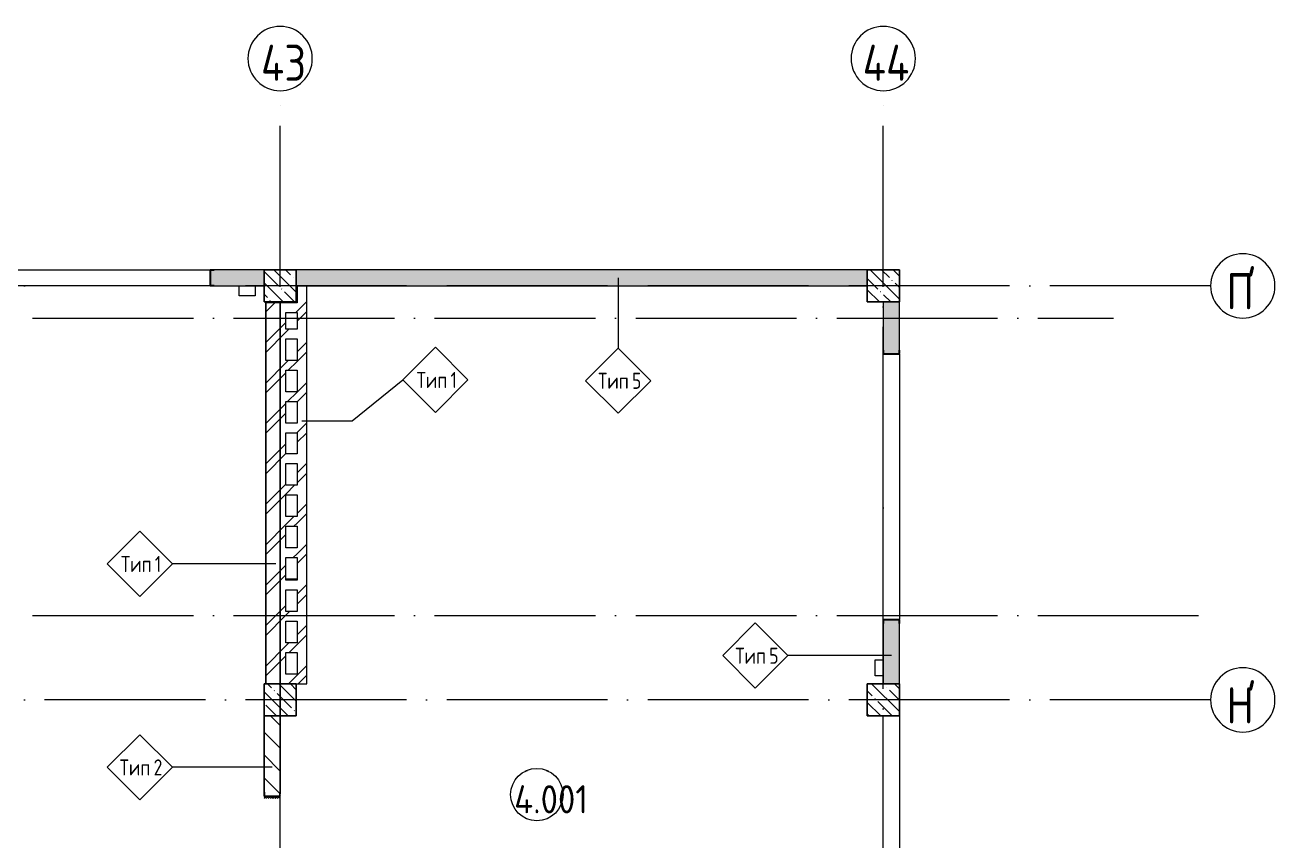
# Model space of a CAD drawing. Header units: millimetres. Extents: x -68946 to 288321, y -402657 to 324925.
# Drawn here: x 115460 to 131003, y -346236 to -336098 of the extents above; entities that cross this region are included whole.
import ezdxf

# ---------------------------------------------------------------- set-up
doc = ezdxf.new("R2010")
doc.units = ezdxf.units.MM
doc.linetypes.add('ADSK_Линия сетки', pattern=[2500, 2000, -250, 0, -250])
for name, color, linetype, lineweight in [('A-AREA-____-IDEN', 250, 'Continuous', 9), ('A-DOOR-____-OTLN', 250, 'Continuous', 5), ('A-FLOR-____-OTLN', 192, 'Continuous', 9), ('A-WALL-____-IDEN', 250, 'Continuous', 9), ('A-WALL-____-MCUT', 250, 'Continuous', 13), ('A-WALL-____-PATT', 250, 'Continuous', 13), ('I-WALL-____-OTLN', 250, 'Continuous', 9), ('S-COLS-____-MCUT', 250, 'Continuous', 25), ('S-COLS-____-OTLN', 250, 'Continuous', 9), ('S-GRID-____-IDEN', 250, 'Continuous', 9), ('S-GRID-____-OTLN', 250, 'Continuous', 9)]:
    doc.layers.add(name, color=color, linetype=linetype, lineweight=lineweight)
doc.styles.add('GOST Common', font='', dxfattribs={"width": 0.9, "height": 350})
doc.styles.add('ISOCPEUR', font='isocpeur.ttf', dxfattribs={"width": 0.8, "height": 100})
doc.styles.add('ISOCPEUR_1', font='isocpeur.ttf', dxfattribs={"width": 0.9, "height": 250})
doc.styles.get('GOST Common').set_extended_font_data('GOST Common')
pattern_1 = [(45, (-26617.47, -398117.93), (-251.4472, 251.4472), []), (45, (-26617.47, -397736.93), (-251.4472, 251.4472), [])]
pattern_2 = [(50, (-26617.47, -398117.93), (364.36793, -31.8783), [38.1, -419.1]), (355, (-26617.47, -398117.93), (-70.48585, 382.1133), [30.48, -335.28]), (100.451, (-26587.1, -398120.6), (293.885, 350.2334), [32.38, -356.18]), (46.184, (-26617.47, -398016.33), (542.1585, -84.0858), [57.15, -628.65]), (96.636, (-26572.3, -398023.34), (474.8049, 494.8554), [48.57, -534.27]), (351.184, (-26617.47, -398016.33), (474.8102, 494.85), [45.72, -502.92]), (21, (-26566.67, -398041.73), (303.22847, -204.53046), [38.1, -419.1]), (326, (-26566.67, -398041.73), (123.6039, 368.37604), [30.48, -335.28]), (71.451, (-26541.4, -398058.78), (426.8341, 163.8427), [32.38, -356.18]), (37.5, (-26617.47, -398117.93), (6.17665, 169.11015), [16.764, -314.452, 16.764, -323.596, -336.55]), (37.5, (-26617.47, -398117.93), (6.17665, 169.11015), [-671.576, 16.764, -319.786]), (7.5, (-26617.47, -398117.93), (133.63888, 200.3615), [16.764, -177.292, 16.764, -306.832, -128.27]), (7.5, (-26617.47, -398117.93), (133.63888, 200.3615), [-517.652, 16.764, -111.506]), (327.5, (-26730.75, -398117.93), (271.18182, -11.45836), [16.764, -110.236, 16.764, -379.476, -525.78]), (327.5, (-26730.75, -398117.93), (271.18182, -11.45836), [-523.24, 16.764, -509.016]), (317.5, (-26781.55, -398117.93), (296.2585, 50.85285), [16.764, -148.336, 16.764, -246.38, -373.38]), (317.5, (-26781.55, -398117.93), (296.2585, 50.85285), [-428.244, 16.764, -356.616])]
pattern_3 = [(135, (-26617.47, -398117.93), (-142.5612, -142.5612), []), (135, (-26474.9, -398117.93), (-142.5612, -142.5612), [252.016, -50.403, 3.353, -47.05])]

# ---------------------------------------------------------------- blocks, each defined once
blk = doc.blocks.new('Дверь_СКБ_2Ст_Фрамуга2 - Н_ВВ-3_2500x2600h_Учебные помещения_Фрамуга слева-42054644-Кладочный план внутренних ограждающих конструкций на отм_ _12_600_ Секция 3_')
at = {"layer": 'A-DOOR-____-OTLN'}
h = blk.add_hatch(dxfattribs=at)
h.set_pattern_fill('FP_5', color=256, style=0, pattern_type=2)
h.set_pattern_definition([(45, (-1071.384, 164.685), (-14.1421, 14.1421), []), (135, (-1071.384, 164.685), (-14.1421, -14.1421), [])])
h.paths.add_polyline_path([(-1237.5, -100), (-1212.5, -100), (-1212.5, 100), (-1237.5, 100)])
h = blk.add_hatch(dxfattribs=at)
h.set_pattern_fill('FP_4', color=256, style=0, pattern_type=2)
h.set_pattern_definition([(135, (1051.41, 164.685), (-14.1421, -14.1421), []), (225, (1051.41, 164.685), (14.1421, -14.1421), [])])
h.paths.add_polyline_path([(1237.5, -100), (1262.5, -100), (1262.5, 100), (1237.5, 100)])
blk = doc.blocks.new('BSC_Колонна _Прямоугольная - 400x400-35404542-Кладочный план внутренних ограждающих конструкций на отм_ _12_600_ Секция 3_')
at = {"layer": 'S-COLS-____-OTLN', "lineweight": 5}
h = blk.add_hatch(dxfattribs=at)
h.set_pattern_fill('FP_26', color=256, style=0, pattern_type=2)
h.set_pattern_definition([(135, (-145249.98, -53625), (-142.56192, -142.56192), []), (135, (-145107.42, -53625), (-142.56192, -142.56192), [252.016, -50.403, 3.353, -47.05])])
h.paths.add_polyline_path([(-200, -200), (200, -200), (200, 200), (-200, 200), (-200, -193)])
at = {"layer": 'S-COLS-____-MCUT'}
for p, q in [((200, 200), (-200, 200)), ((-200, 200), (-200, -200)), ((200, -200), (200, 200)), ((-200, -200), (200, -200))]:
    blk.add_line(p, q, dxfattribs=at)
blk = doc.blocks.new('ADSK_КолоннаНесущая_Швеллер_Гнутый_ГОСТ 8278-83 - 200х50х4_таб_1 2-38569673-Кладочный план внутренних ограждающих конструкций на отм_ _12_600_ Секция 3_')
at = {"layer": 'S-COLS-____-MCUT'}
for p, q in [((-10.1, 90), (-10.1, -90)), ((-6.1, -90), (-6.1, 90)), ((39.9, 100), (-0.1, 100)), ((-0.1, 96), (39.9, 96)), ((39.9, 96), (39.9, 100)), ((39.9, -96), (-0.1, -96)), ((-0.1, -100), (39.9, -100)), ((39.9, -100), (39.9, -96))]:
    blk.add_line(p, q, dxfattribs=at)
for centre, radius, start, end in [((-0.1, 90), 10, 90, 180), ((-0.1, 90), 6, 90, 180), ((-0.1, -90), 10, 180, 270), ((-0.1, -90), 6, 180, 270)]:
    blk.add_arc(centre, radius, start, end, dxfattribs=at)
blk = doc.blocks.new('ADSK_КолоннаНесущая_Швеллер_Гнутый_ГОСТ 8278-83 - 200х50х4_таб_1 2-39321751-Кладочный план внутренних ограждающих конструкций на отм_ _12_600_ Секция 3_')
at = {"layer": 'S-COLS-____-MCUT'}
for p, q in [((-6.1, -90), (-6.1, 90)), ((39.9, 100), (-0.1, 100)), ((-0.1, 96), (39.9, 96)), ((39.9, 96), (39.9, 100)), ((39.9, -96), (-0.1, -96)), ((19.9, -100), (39.9, -100)), ((39.9, -100), (39.9, -96))]:
    blk.add_line(p, q, dxfattribs=at)
for centre, radius, start, end in [((-0.1, 90), 10, 90, 180), ((-0.1, 90), 6, 90, 180), ((-0.1, -90), 10, 180, 267.12438), ((-0.1, -90), 6, 180, 270)]:
    blk.add_arc(centre, radius, start, end, dxfattribs=at)
blk = doc.blocks.new('Ось сетки - Круг_Ø8 мм-39983606-Кладочный план внутренних ограждающих конструкций на отм_ _12_600_ Секция 3_')
at = {"layer": 'S-GRID-____-IDEN'}
for start, end in [(360, 180), (180, 360)]:
    blk.add_arc((0, 0), 4, start, end, dxfattribs=at)
blk = doc.blocks.new('ADSK_Марка_Стена - Типоразмер_ADSK_Марка-30564887-Кладочный план внутренних ограждающих конструкций на отм_ _12_600_ Секция 3_')
at = {"layer": 'A-WALL-____-IDEN'}
for p, q in [((-0.16, 4.37), (-4.21, 0.31)), ((3.9, 0.31), (-0.16, 4.37)), ((-4.21, 0.31), (-0.16, -3.74)), ((-0.16, -3.74), (3.9, 0.31))]:
    blk.add_line(p, q, dxfattribs=at)
blk = doc.blocks.new('AAR_СКБ_Марка_Помещения_мал - Номер-28977439-АР1_Маркировочный план 3 этажа секция 2_3')
at = {"layer": 'A-AREA-____-IDEN'}
blk.add_circle((-0.03, 0), 3, dxfattribs=at)

msp = doc.modelspace()

# ---------------------------------------------------------------- hatches: boundary and pattern name
h = msp.add_hatch()
h.set_pattern_fill('FP_3', color=256, style=0, pattern_type=2)
h.set_pattern_definition(pattern_1)
h.paths.add_polyline_path([(118452.5104, -344172.8145), (118702.5104, -344172.8145), (118702.5104, -339672.9338), (118452.5104, -339672.9338), (118452.5104, -343626.1622)])
h = msp.add_hatch()
h.set_pattern_fill('FP_2', color=256, style=0, pattern_type=2)
h.set_pattern_definition([(135, (-26617.47, -398117.93), (-141.42136, -141.42136), [])])
h.paths.add_polyline_path([(118632.5323, -352742.9338), (118632.5323, -352542.9348), (118432.5323, -352542.9348), (118432.5323, -352742.9338)])
h.paths.add_polyline_path([(118432.5323, -351292.9348), (118632.5323, -351292.9348), (118632.5323, -350792.9338), (118432.5323, -350792.9338), (118432.5323, -351262.9348)])
h.paths.add_polyline_path([(118632.5323, -350392.9338), (118632.5323, -348192.8735), (118432.5323, -348192.8735), (118432.5323, -350392.9338)])
h.paths.add_polyline_path([(118432.5323, -345692.8735), (118632.5323, -345692.8735), (118632.5202, -344692.9338), (118432.5323, -344692.9338), (118432.5323, -345662.8735)])
at = {"layer": 'A-WALL-____-PATT', "lineweight": 15}
h = msp.add_hatch(dxfattribs=at)
h.set_pattern_fill('FP_23', color=256, style=0, pattern_type=2)
h.set_pattern_definition(pattern_2)
h.paths.add_polyline_path([(125932.5104, -339342.9338), (125932.5104, -339142.9338), (118832.5104, -339142.9338), (118832.5104, -339342.9338), (120272.9187, -339342.9338)])
h.paths.add_polyline_path([(118432.5104, -339342.9338), (118432.5104, -339142.9338), (117761.5317, -339142.9338), (117761.5317, -339342.9338)])
h.paths.add_polyline_path([(114461.5317, -339342.9338), (114461.5317, -339142.9338), (113831.5104, -339142.9338), (113831.5104, -339342.9338), (114192.4328, -339342.9338)])
h = msp.add_hatch(dxfattribs=at)
h.set_pattern_fill('FP_3', color=256, style=0, pattern_type=2)
h.set_pattern_definition(pattern_1)
h.paths.add_polyline_path([(118962.5104, -344292.8145), (118962.5104, -339342.9338), (118842.5104, -339342.9338), (118842.5104, -344292.8145)])
h = msp.add_hatch(dxfattribs=at)
h.set_pattern_fill('FP_3', color=256, style=0, pattern_type=2)
h.set_pattern_definition(pattern_1)
h.paths.add_polyline_path([(118842.5104, -339672.9338), (118842.5104, -339552.9338), (118452.5104, -339552.9338), (118452.5104, -339672.9338), (118752.7972, -339672.9338)])
h = msp.add_hatch(dxfattribs=at)
h.set_pattern_fill('FP_23', color=256, style=0, pattern_type=2)
h.set_pattern_definition(pattern_2)
h.paths.add_polyline_path([(126332.5104, -397892.9338), (126332.5104, -397492.9344), (126132.5104, -397492.9344), (126132.5104, -397892.9338)])
h.paths.add_polyline_path([(126132.5104, -393792.9338), (126332.5104, -393792.9338), (126332.5104, -392992.9344), (126132.5104, -392992.9344), (126132.5104, -393448.7037)])
h.paths.add_polyline_path([(126332.5104, -391292.9344), (126332.5104, -390592.9344), (126132.5104, -390592.9344), (126132.5104, -391292.9344)])
h.paths.add_polyline_path([(126132.5104, -389292.9338), (126332.5104, -389292.9338), (126332.5104, -388492.9344), (126132.5104, -388492.9344), (126132.5104, -389208.4874)])
h.paths.add_polyline_path([(126132.5104, -384792.9338), (126332.5104, -384792.9338), (126332.5104, -383992.9344), (126132.5104, -383992.9344)])
h.paths.add_polyline_path([(126332.5104, -382292.9344), (126332.5104, -381592.9344), (126132.5104, -381592.9344), (126132.5104, -382292.9344)])
h.paths.add_polyline_path([(126332.5104, -380292.9338), (126332.5104, -379492.9344), (126132.5104, -379492.9344), (126132.5104, -380292.9338)])
h.paths.add_polyline_path([(126332.5104, -375792.9338), (126332.5104, -374992.9344), (126132.5104, -374992.9344), (126132.5104, -375792.9338)])
h.paths.add_polyline_path([(126132.5104, -373292.9344), (126332.5104, -373292.9344), (126332.5104, -372592.9344), (126132.5104, -372592.9344)])
h.paths.add_polyline_path([(126132.5104, -371292.9338), (126332.5104, -371292.9338), (126332.5104, -370492.9344), (126132.5104, -370492.9344), (126132.5104, -371187.5681)])
h.paths.add_polyline_path([(126332.5104, -366792.9338), (126332.5104, -365992.9344), (126132.5104, -365992.9344), (126132.5104, -366792.9338)])
h.paths.add_polyline_path([(126332.5104, -365092.9344), (126332.5104, -364392.9344), (126132.5104, -364392.9344), (126132.5104, -365092.9344)])
h.paths.add_polyline_path([(126132.5104, -362692.9344), (126332.5104, -362692.9344), (126332.5104, -362292.9338), (126132.5104, -362292.9338), (126132.5104, -362442.122)])
h.paths.add_polyline_path([(126332.5104, -361892.9338), (126332.5104, -361492.9344), (126132.5104, -361492.9344), (126132.5104, -361892.9338)])
h.paths.add_polyline_path([(126332.5104, -358192.9344), (126332.5104, -357392.9338), (126132.5104, -357392.9338), (126132.5104, -358192.9344)])
h.paths.add_polyline_path([(126132.5104, -353692.9338), (126332.5104, -353692.9338), (126332.5104, -352492.9338), (126132.5104, -352492.9338), (126132.5104, -353282.9344)])
h.paths.add_polyline_path([(126332.5104, -350392.9338), (126332.5104, -350092.9344), (126132.5104, -350092.9344), (126132.5104, -350392.9338)])
h.paths.add_polyline_path([(126332.5104, -349192.9344), (126332.5104, -347992.9344), (126132.5104, -347992.9344), (126132.5104, -349192.9344)])
h.paths.add_polyline_path([(126132.5104, -347092.9344), (126332.5104, -347092.9344), (126332.5104, -346392.9344), (126132.5104, -346392.9344)])
h.paths.add_polyline_path([(126332.5104, -344292.9338), (126332.5104, -343492.9344), (126132.5104, -343492.9344), (126132.5104, -344292.9338)])
h.paths.add_polyline_path([(126332.5104, -340192.9344), (126332.5104, -339542.9338), (126132.5104, -339542.9338), (126132.5104, -340192.9344)])
h = msp.add_hatch(dxfattribs=at)
h.set_pattern_fill('FP_3', color=256, style=0, pattern_type=2)
h.set_pattern_definition(pattern_1)
h.paths.add_polyline_path([(118842.5104, -340002.9338), (118842.5104, -339882.9338), (118702.5104, -339882.9338), (118702.5104, -340002.9338), (118752.7972, -340002.9338)])
h = msp.add_hatch(dxfattribs=at)
h.set_pattern_fill('FP_3', color=256, style=0, pattern_type=2)
h.set_pattern_definition(pattern_1)
h.paths.add_polyline_path([(118842.5104, -340392.9338), (118842.5104, -340272.9338), (118702.5104, -340272.9338), (118702.5104, -340392.9338), (118752.7972, -340392.9338)])
h = msp.add_hatch(dxfattribs=at)
h.set_pattern_fill('FP_3', color=256, style=0, pattern_type=2)
h.set_pattern_definition(pattern_1)
h.paths.add_polyline_path([(118842.5104, -340782.9338), (118842.5104, -340662.9338), (118702.5104, -340662.9338), (118702.5104, -340782.9338), (118752.7972, -340782.9338)])
h = msp.add_hatch(dxfattribs=at)
h.set_pattern_fill('FP_3', color=256, style=0, pattern_type=2)
h.set_pattern_definition(pattern_1)
h.paths.add_polyline_path([(118842.5104, -341172.9338), (118842.5104, -341052.9338), (118702.5104, -341052.9338), (118702.5104, -341172.9338), (118752.7972, -341172.9338)])
h = msp.add_hatch(dxfattribs=at)
h.set_pattern_fill('FP_3', color=256, style=0, pattern_type=2)
h.set_pattern_definition(pattern_1)
h.paths.add_polyline_path([(118842.5104, -341942.9338), (118842.5104, -341822.9338), (118702.5104, -341822.9338), (118702.5104, -341942.9338), (118752.7972, -341942.9338)])
h = msp.add_hatch(dxfattribs=at)
h.set_pattern_fill('FP_3', color=256, style=0, pattern_type=2)
h.set_pattern_definition(pattern_1)
h.paths.add_polyline_path([(118842.5104, -342332.9338), (118842.5104, -342212.9338), (118702.5104, -342212.9338), (118702.5104, -342332.9338), (118752.7972, -342332.9338)])
h = msp.add_hatch(dxfattribs=at)
h.set_pattern_fill('FP_3', color=256, style=0, pattern_type=2)
h.set_pattern_definition(pattern_1)
h.paths.add_polyline_path([(118842.5104, -342722.9338), (118842.5104, -342602.9338), (118702.5104, -342602.9338), (118702.5104, -342722.9338), (118752.7972, -342722.9338)])
h = msp.add_hatch(dxfattribs=at)
h.set_pattern_fill('FP_3', color=256, style=0, pattern_type=2)
h.set_pattern_definition(pattern_1)
h.paths.add_polyline_path([(118842.5104, -343512.9338), (118842.5104, -343392.9338), (118702.5104, -343392.9338), (118702.5104, -343512.9338), (118752.7972, -343512.9338)])
h = msp.add_hatch(dxfattribs=at)
h.set_pattern_fill('FP_3', color=256, style=0, pattern_type=2)
h.set_pattern_definition(pattern_1)
h.paths.add_polyline_path([(118842.5104, -343902.9338), (118842.5104, -343782.9338), (118702.5104, -343782.9338), (118702.5104, -343902.9338), (118752.7972, -343902.9338)])
h = msp.add_hatch(dxfattribs=at)
h.set_pattern_fill('FP_3', color=256, style=0, pattern_type=2)
h.set_pattern_definition(pattern_1)
h.paths.add_polyline_path([(118842.5104, -344292.8145), (118842.5104, -344172.8145), (118452.5104, -344172.8145), (118452.5104, -344292.8145), (118752.7972, -344292.8145)])
at = {"layer": 'S-COLS-____-OTLN', "lineweight": 5}
h = msp.add_hatch(dxfattribs=at)
h.set_pattern_fill('FP_1', color=256, style=0, pattern_type=2)
h.set_pattern_definition(pattern_3)
h.paths.add_polyline_path([(118432.5104, -339542.9338), (118832.5104, -339542.9338), (118832.5104, -339142.9338), (118432.5104, -339142.9338), (118432.5104, -339385.9459)])
h = msp.add_hatch(dxfattribs=at)
h.set_pattern_fill('FP_1', color=256, style=0, pattern_type=2)
h.set_pattern_definition(pattern_3)
h.paths.add_polyline_path([(125932.5104, -339542.9338), (126332.5104, -339542.9338), (126332.5104, -339142.9338), (125932.5104, -339142.9338), (125932.5104, -339342.9338)])
h = msp.add_hatch(dxfattribs=at)
h.set_pattern_fill('FP_1', color=256, style=0, pattern_type=2)
h.set_pattern_definition(pattern_3)
h.paths.add_polyline_path([(125932.5104, -344692.9338), (126332.5104, -344692.9338), (126332.5104, -344292.9338), (125932.5104, -344292.9338)])

# ---------------------------------------------------------------- linework, layer by layer
for p, q in [((118452.5104, -339552.9338), (118452.5104, -344292.8145)), ((118632.5323, -345662.8735), (118632.5323, -339552.9338)), ((118432.5323, -344692.9338), (118432.5323, -345662.8735))]:
    msp.add_line(p, q)
at = {"layer": 'A-FLOR-____-OTLN'}
for p, q in [((118122.5104, -339467.9338), (118122.5104, -339342.9338)), ((118322.5104, -339467.9338), (118122.5104, -339467.9338)), ((118322.5104, -339342.9338), (118322.5104, -339467.9338)), ((118842.5104, -342992.9338), (118702.5104, -342992.9338)), ((126032.5104, -344192.9338), (126032.5104, -343992.9338)), ((126032.5104, -343992.9338), (126132.5104, -343992.9338)), ((126132.5104, -344192.9338), (126032.5104, -344192.9338))]:
    msp.add_line(p, q, dxfattribs=at)
at = {"layer": 'A-WALL-____-IDEN'}
for p, q in [((122834.9223, -339242.9338), (122834.9223, -340116.7188)), ((119529.6979, -341020.801), (120156.8854, -340512.0619)), ((118902.5104, -341020.801), (119529.6979, -341020.801)), ((118577.5104, -342801.3877), (117291.8854, -342801.3877)), ((126232.5104, -343942.235), (124946.8854, -343942.235)), ((118532.5323, -345331.7286), (117291.8854, -345331.7286))]:
    msp.add_line(p, q, dxfattribs=at)
at = {"layer": 'A-WALL-____-MCUT', "color": 7, "lineweight": 15}
for p, q in [((118432.5104, -339142.9338), (117761.5317, -339142.9338)), ((117761.5317, -339142.9338), (117761.5317, -339342.9338)), ((125932.5104, -339142.9338), (118832.5104, -339142.9338)), ((117761.5317, -339342.9338), (118432.5104, -339342.9338)), ((118832.5104, -339342.9338), (125932.5104, -339342.9338)), ((118842.5104, -339342.9338), (118842.5104, -339552.9338)), ((118962.5104, -344292.8145), (118962.5104, -339342.9338)), ((118842.5104, -339552.9338), (118452.5104, -339552.9338)), ((126132.5104, -339542.9338), (126132.5104, -340192.9344)), ((126332.5104, -340192.9344), (126332.5104, -339542.9338)), ((118702.5104, -339882.9338), (118702.5104, -339672.9338)), ((118702.5104, -339672.9338), (118842.5104, -339672.9338)), ((118842.5104, -339672.9338), (118842.5104, -339882.9338)), ((118842.5104, -339882.9338), (118702.5104, -339882.9338)), ((118702.5104, -340272.9338), (118702.5104, -340002.9338)), ((118702.5104, -340002.9338), (118842.5104, -340002.9338)), ((118842.5104, -340002.9338), (118842.5104, -340272.9338)), ((126132.5104, -340192.9344), (126332.5104, -340192.9344)), ((118842.5104, -340272.9338), (118702.5104, -340272.9338)), ((118702.5104, -340662.9338), (118702.5104, -340392.9338)), ((118702.5104, -340392.9338), (118842.5104, -340392.9338)), ((118842.5104, -340392.9338), (118842.5104, -340662.9338)), ((118842.5104, -340662.9338), (118702.5104, -340662.9338)), ((118702.5104, -341052.9338), (118702.5104, -340782.9338)), ((118702.5104, -340782.9338), (118842.5104, -340782.9338)), ((118842.5104, -340782.9338), (118842.5104, -341052.9338)), ((118842.5104, -341052.9338), (118702.5104, -341052.9338)), ((118702.5104, -341432.9338), (118702.5104, -341172.9338)), ((118702.5104, -341172.9338), (118842.5104, -341172.9338)), ((118842.5104, -341172.9338), (118842.5104, -341432.9338)), ((118842.5104, -341432.9338), (118702.5104, -341432.9338)), ((118702.5104, -341822.9338), (118702.5104, -341552.9338)), ((118702.5104, -341552.9338), (118842.5104, -341552.9338)), ((118842.5104, -341552.9338), (118842.5104, -341822.9338)), ((118842.5104, -341822.9338), (118702.5104, -341822.9338)), ((118702.5104, -342212.9338), (118702.5104, -341942.9338)), ((118702.5104, -341942.9338), (118842.5104, -341942.9338)), ((118842.5104, -341942.9338), (118842.5104, -342212.9338)), ((118842.5104, -342212.9338), (118702.5104, -342212.9338)), ((118702.5104, -342602.9338), (118702.5104, -342332.9338)), ((118702.5104, -342332.9338), (118842.5104, -342332.9338)), ((118842.5104, -342332.9338), (118842.5104, -342602.9338)), ((118842.5104, -342602.9338), (118702.5104, -342602.9338)), ((118702.5104, -343002.9338), (118702.5104, -342722.9338)), ((118702.5104, -342722.9338), (118842.5104, -342722.9338)), ((118842.5104, -342722.9338), (118842.5104, -343002.9338)), ((118842.5104, -343002.9338), (118702.5104, -343002.9338)), ((118702.5104, -343392.9338), (118702.5104, -343122.9338)), ((118702.5104, -343122.9338), (118842.5104, -343122.9338)), ((118842.5104, -343122.9338), (118842.5104, -343392.9338)), ((118842.5104, -343392.9338), (118702.5104, -343392.9338)), ((118702.5104, -343782.9338), (118702.5104, -343512.9338)), ((118702.5104, -343512.9338), (118842.5104, -343512.9338)), ((118842.5104, -343512.9338), (118842.5104, -343782.9338)), ((126132.5104, -343492.9344), (126132.5104, -344292.9338)), ((126332.5104, -343492.9344), (126132.5104, -343492.9344)), ((126332.5104, -344292.9338), (126332.5104, -343492.9344)), ((118842.5104, -343782.9338), (118702.5104, -343782.9338)), ((118702.5104, -344172.8145), (118702.5104, -343902.9338)), ((118702.5104, -343902.9338), (118842.5104, -343902.9338)), ((118842.5104, -343902.9338), (118842.5104, -344172.8145)), ((118452.5104, -344292.8145), (118962.5104, -344292.8145)), ((118842.5104, -344172.8145), (118702.5104, -344172.8145))]:
    msp.add_line(p, q, dxfattribs=at)
at = {"layer": 'A-WALL-____-MCUT', "lineweight": 15}
for p, q in [((118432.5104, -339342.9338), (118432.5104, -339142.9338)), ((118832.5104, -339142.9338), (118832.5104, -339342.9338)), ((125932.5104, -339342.9338), (125932.5104, -339142.9338)), ((126332.5104, -339542.9338), (126132.5104, -339542.9338)), ((126132.5104, -344292.9338), (126332.5104, -344292.9338))]:
    msp.add_line(p, q, dxfattribs=at)
at = {"layer": 'I-WALL-____-OTLN', "lineweight": 15}
for p, q in [((114461.5317, -339142.9338), (117761.5317, -339142.9338)), ((117761.5317, -339342.9338), (114461.5317, -339342.9338)), ((126132.5104, -343492.9344), (126132.5104, -340192.9344)), ((126332.5104, -340192.9344), (126332.5104, -343492.9344)), ((126132.5104, -346392.9344), (126132.5104, -344692.9344)), ((126332.5104, -344692.9344), (126332.5104, -346392.9344))]:
    msp.add_line(p, q, dxfattribs=at)
at = {"layer": 'S-COLS-____-MCUT'}
for p, q in [((118832.5104, -339142.9338), (118432.5104, -339142.9338)), ((126332.5104, -339142.9338), (125932.5104, -339142.9338)), ((126332.5104, -339542.9338), (126332.5104, -339142.9338)), ((118432.5104, -339342.9338), (118432.5104, -339542.9338)), ((118832.5104, -339542.9338), (118832.5104, -339342.9338)), ((125932.5104, -339342.9338), (125932.5104, -339542.9338)), ((118432.5104, -339542.9338), (118832.5104, -339542.9338)), ((125932.5104, -339542.9338), (126132.5104, -339542.9338)), ((126132.5104, -344292.9338), (125932.5104, -344292.9338)), ((125932.5104, -344292.9338), (125932.5104, -344692.9338)), ((126332.5104, -344692.9338), (126332.5104, -344292.9338)), ((125932.5104, -344692.9338), (126332.5104, -344692.9338))]:
    msp.add_line(p, q, dxfattribs=at)
at = {"layer": 'S-COLS-____-OTLN'}
for p, q in [((118432.5104, -339142.9338), (118432.5104, -339342.9338)), ((118832.5104, -339342.9338), (118832.5104, -339142.9338)), ((125932.5104, -339142.9338), (125932.5104, -339342.9338)), ((126132.5104, -339542.9338), (126332.5104, -339542.9338)), ((126332.5104, -344292.9338), (126132.5104, -344292.9338))]:
    msp.add_line(p, q, dxfattribs=at)
at = {"layer": 'S-GRID-____-OTLN', "linetype": 'ADSK_Линия сетки'}
for p, q in [((118632.5323, -401856.7737), (118632.5323, -336915.9292)), ((126132.5323, -401856.7737), (126132.5323, -336915.9292)), ((130203.4118, -339342.9338), (105552.8046, -339342.9338)), ((105552.8046, -339742.9338), (128993.7966, -339742.9338)), ((105552.8046, -343442.9338), (130203.4118, -343442.9338)), ((130203.4118, -344492.9338), (105552.8046, -344492.9338))]:
    msp.add_line(p, q, dxfattribs=at)

# ---------------------------------------------------------------- block references
at = {"layer": 'A-DOOR-____-OTLN', "color": 255, "rotation": 89.99999999999993}
msp.add_blockref('Дверь_СКБ_2Ст_Фрамуга2 - Н_ВВ-3_2500x2600h_Учебные помещения_Фрамуга слева-42054644-Кладочный план внутренних ограждающих конструкций на отм_ _12_600_ Секция 3_', (118532.5323, -346955.3735), dxfattribs=at)
at = {"layer": 'A-WALL-____-IDEN', "xscale": 99.99999999999993, "yscale": 99.99999999999993, "zscale": 99.99999999999993}
for p in [(120578.2273, -340543.3119), (122850.5473, -340553.6857), (116901.7935, -342832.6377), (124556.7935, -343973.485), (116901.7935, -345362.9786)]:
    msp.add_blockref('ADSK_Марка_Стена - Типоразмер_ADSK_Марка-30564887-Кладочный план внутренних ограждающих конструкций на отм_ _12_600_ Секция 3_', p, dxfattribs=at)
at = {"layer": 'S-COLS-____-OTLN'}
for name, p in [('ADSK_КолоннаНесущая_Швеллер_Гнутый_ГОСТ 8278-83 - 200х50х4_таб_1 2-38569673-Кладочный план внутренних ограждающих конструкций на отм_ _12_600_ Секция 3_', (117771.6317, -339242.9338)), ('BSC_Колонна _Прямоугольная - 400x400-35404542-Кладочный план внутренних ограждающих конструкций на отм_ _12_600_ Секция 3_', (118632.5104, -344492.9338))]:
    msp.add_blockref(name, p, dxfattribs=at)
for name, p, rotation in [('ADSK_КолоннаНесущая_Швеллер_Гнутый_ГОСТ 8278-83 - 200х50х4_таб_1 2-38569673-Кладочный план внутренних ограждающих конструкций на отм_ _12_600_ Секция 3_', (126232.5104, -340182.8344), 89.99999999996523), ('ADSK_КолоннаНесущая_Швеллер_Гнутый_ГОСТ 8278-83 - 200х50х4_таб_1 2-38569673-Кладочный план внутренних ограждающих конструкций на отм_ _12_600_ Секция 3_', (126232.5104, -343503.0344), 269.9999999999649), ('ADSK_КолоннаНесущая_Швеллер_Гнутый_ГОСТ 8278-83 - 200х50х4_таб_1 2-39321751-Кладочный план внутренних ограждающих конструкций на отм_ _12_600_ Секция 3_', (118532.7195, -345682.7735), 90.00000000000044)]:
    msp.add_blockref(name, p, dxfattribs=dict(at, rotation=rotation))
at = {"layer": 'S-GRID-____-IDEN', "xscale": 99.99999999999993, "yscale": 99.99999999999993, "zscale": 99.99999999999993}
for p in [(118632.5323, -336515.9292), (126132.5323, -336515.9292)]:
    msp.add_blockref('Ось сетки - Круг_Ø8 мм-39983606-Кладочный план внутренних ограждающих конструкций на отм_ _12_600_ Секция 3_', p, dxfattribs=at)
at = {"layer": 'S-GRID-____-IDEN', "xscale": 99.99999999999993, "yscale": 99.99999999999993, "zscale": 99.99999999999993, "rotation": 89.9999999999998}
for p in [(130603.4118, -339342.9338), (130603.4118, -344492.9338)]:
    msp.add_blockref('Ось сетки - Круг_Ø8 мм-39983606-Кладочный план внутренних ограждающих конструкций на отм_ _12_600_ Секция 3_', p, dxfattribs=at)

# ---------------------------------------------------------------- texts
at = {"layer": 'A-AREA-____-IDEN', "insert": (121541.8632, -345554.0667), "char_height": 350, "width": 673.4175, "attachment_point": 1, "style": 'ISOCPEUR_1', "bg_fill": 3, "box_fill_scale": 1.5, "bg_fill_color": 256, "bg_fill_transparency": 0}
msp.add_mtext('4.001', dxfattribs=at)
at = {"layer": 'A-WALL-____-IDEN', "char_height": 200, "attachment_point": 1, "style": 'ISOCPEUR'}
for s, insert, width in [('Тип', (120329.9464, -340413.6433), 387.215062), (' 1', (120649.4308, -340413.6433), 190.801625), ('Тип', (122586.1664, -340424.0171), 387.215062), (' 5', (122905.6508, -340424.0171), 230.084312), ('Тип', (116653.5126, -342702.969), 387.215062), (' 1', (116972.997, -342702.969), 190.801625), ('Тип', (124292.4126, -343843.8164), 387.215062), (' 5', (124611.897, -343843.8164), 230.084312), ('Тип', (116637.4126, -345233.3099), 387.215062), (' 2', (116956.897, -345233.3099), 230.084312)]:
    msp.add_mtext(s, dxfattribs=dict(at, insert=insert, width=width))
at = {"layer": 'S-GRID-____-IDEN', "color": 18, "true_color": 0x000000, "char_height": 450, "attachment_point": 1, "style": 'GOST Common'}
for s, insert, width in [('43', (118393.6516, -336343.3959), 577.215), ('44', (125875.6516, -336343.3959), 620.506125), ("\\fGOST Common|b0|i0|c204|p34|;\\W.9;'", (130654.1191, -339185.7082), 137.088562), ('\\fGOST Common|b0|i0|c204|p34|;\\W.9;П', (130398.1347, -339185.7082), 310.253062), ("\\fGOST Common|b0|i0|c204|p34|;\\W.9;'", (130654.1191, -344335.7082), 137.088562), ('\\fGOST Common|b0|i0|c204|p34|;\\W.9;Н', (130398.1347, -344335.7082), 310.253062)]:
    msp.add_mtext(s, dxfattribs=dict(at, insert=insert, width=width))

# ---------------------------------------------------------------- next in the draw order: block references
at = {"layer": 'A-AREA-____-IDEN', "xscale": 108.6110684496039, "yscale": 108.6110684496039, "zscale": 108.6110684496039}
msp.add_blockref('AAR_СКБ_Марка_Помещения_мал - Номер-28977439-АР1_Маркировочный план 3 этажа секция 2_3', (121827.3505, -345671.3038), dxfattribs=at)

doc.saveas('drawing.dxf')
